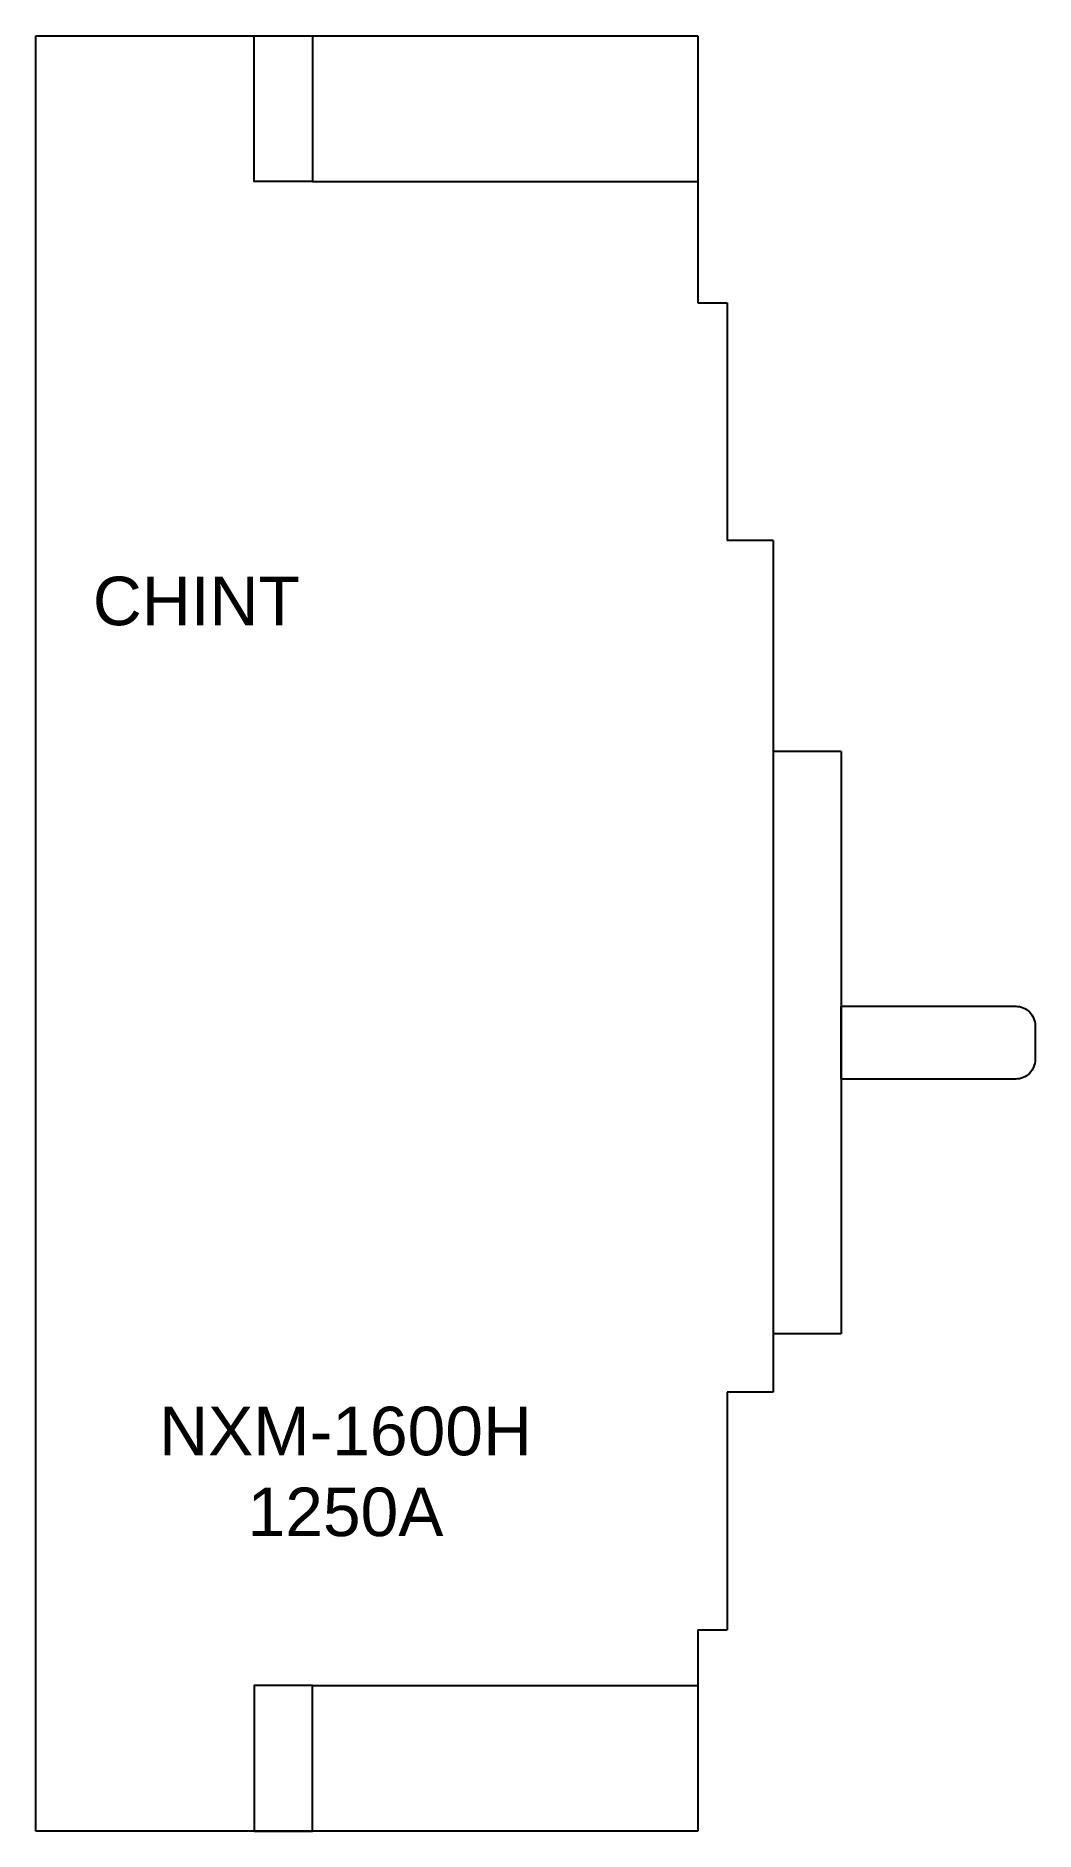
# Model space of a CAD drawing. Header units: inches. Extents: x 0 to 206, y 0 to 370.
import ezdxf

# ---------------------------------------------------------------- set-up
doc = ezdxf.new("R2010")
doc.units = ezdxf.units.IN
doc.styles.add('arial', font='arial.ttf')

# ---------------------------------------------------------------- blocks, each defined once
blk = doc.blocks.new('NXM-1600H-2')
at = {"color": 7}
for p, q in [((0, 370), (136.5, 370)), ((0, 0), (0, 370)), ((136.5, 370), (136.5, 315)), ((57, 340), (136.5, 340)), ((136.5, 315), (142.5, 315)), ((142.5, 315), (142.5, 266)), ((152, 266), (142.5, 266)), ((152, 266), (152, 90.5)), ((166, 222.5), (152, 222.5)), ((166, 222.5), (166, 102.5)), ((166, 102.5), (152, 102.5)), ((142.5, 90.5), (142.5, 41.5)), ((152, 90.5), (142.5, 90.5)), ((136.5, 41.5), (136.5, 0)), ((136.5, 41.5), (142.5, 41.5)), ((57, 30), (136.5, 30)), ((136.5, 0), (0, 0))]:
    blk.add_line(p, q, dxfattribs=at)
at = {"color": 1}
for points in [[(45, 370), (57, 370), (57, 340), (45, 340)], [(45, 0), (57, 0), (57, 30), (45, 30)]]:
    blk.add_lwpolyline(points, close=True, dxfattribs=at)
at = {"color": 7}
blk.add_lwpolyline([(166, 170), (202, 170, -0.414214), (206, 166), (206, 159, -0.414214), (202, 155), (166, 155)], format="xyb", close=True, dxfattribs=at)
at = {"color": 7, "char_height": 10, "attachment_point": 5, "style": 'arial'}
for s, insert, width in [('CHINT', (33.08, 253.47), 34.6373), ('NXM-1600H\\P1250A', (63.83, 74.06), 34.1373)]:
    blk.add_mtext(s, dxfattribs=dict(at, insert=insert, width=width))

msp = doc.modelspace()

# ---------------------------------------------------------------- block references
msp.add_blockref('NXM-1600H-2', (0, 0))

doc.saveas('drawing.dxf')
